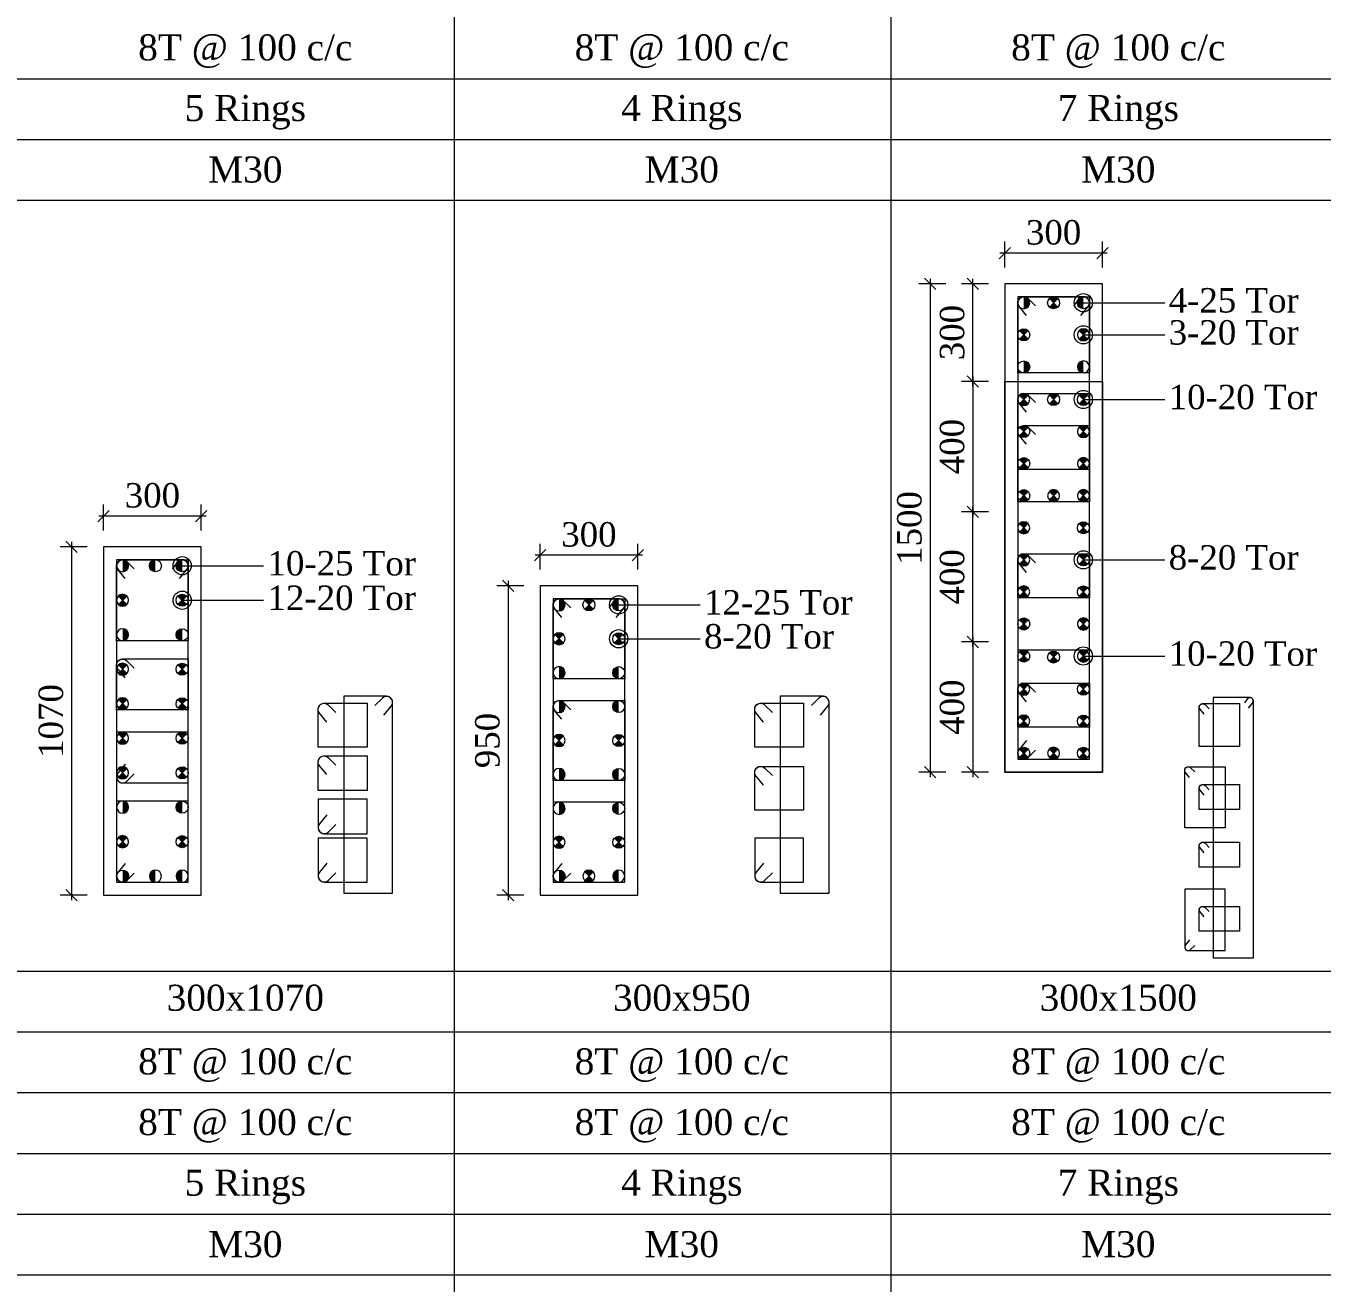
# Model space of a CAD drawing. Header units: metres. Extents: x 95882 to 260884, y 3603 to 81317.
# Drawn here: x 191390 to 195371, y 12683 to 16543 of the extents above; entities that cross this region are included whole.
import ezdxf
from ezdxf.enums import TextEntityAlignment as Align

# ---------------------------------------------------------------- set-up
doc = ezdxf.new("R2010")
doc.units = ezdxf.units.M
doc.header["$LTSCALE"] = 0.05
doc.header["$MEASUREMENT"] = 0
doc.header["$PDMODE"] = 34
doc.header["$PDSIZE"] = -2.5
doc.layers.get('0').update_dxf_attribs({"linetype": 'CONTINUOUS', "lineweight": 0})
doc.layers.get('DEFPOINTS').update_dxf_attribs({"linetype": 'CONTINUOUS'})
for name, color, linetype, lineweight in [('S-DIM-R', 7, 'CONTINUOUS', 9), ('S-SECTION', 5, 'CONTINUOUS', 5), ('S-SECTION MARK', 124, 'CONTINUOUS', 0), ('S-SHEET', 251, 'CONTINUOUS', 0), ('S-STEEL COL_DIA', 1, 'CONTINUOUS', 9), ('S-STEEL RING', 1, 'CONTINUOUS', 9), ('S-TEXT', 7, 'CONTINUOUS', 0), ('S-TEXT COL SIZE', 7, 'CONTINUOUS', 15), ('S-TEXT MIX', 1, 'CONTINUOUS', 15), ('S-TEXT RINGS', 7, 'CONTINUOUS', 15)]:
    doc.layers.add(name, color=color, linetype=linetype, lineweight=lineweight)
doc.styles.add('AAPL-ADRESS tahoma', font='tahoma.ttf')
doc.styles.add('S-ROMANS', font='times.ttf')
doc.styles.get("Standard").update_dxf_attribs({"font": 'times.ttf'})
doc.styles.add('TEXT', font='times.ttf')
doc.dimstyles.new('75mm', dxfattribs={"dimscale": 140, "dimtxt": 1, "dimasz": 0.35, "dimexe": 0.5, "dimexo": 1, "dimgap": 0.01, "dimtad": 0, "dimdec": 0, "dimzin": 12, "dimdsep": 46, "dimtxsty": 'AAPL-ADRESS tahoma', "dimblk": 'OBLIQUE', "dimcen": 0.35, "dimdle": 0.01, "dimse1": 1, "dimse2": 1, "dimclrd": 256, "dimclre": 256, "dimclrt": 256, "dimadec": 0, "dimazin": 3, "dimtfac": 1, "dimtdec": 0, "dimtmove": 1, "dimatfit": 3, "dimldrblk": 'DOTSMALL', "dimfxl": 1, "dimtolj": 1, "dimtzin": 0, "dimarcsym": 1})
doc.dimstyles.new('S_DIM', dxfattribs={"dimtxt": 75, "dimasz": 35, "dimexe": 35, "dimexo": 50, "dimgap": 25, "dimtad": 1, "dimdec": 0, "dimzin": 0, "dimdsep": 46, "dimtxsty": 'Standard', "dimblk": 'OBLIQUE', "dimcen": 0.09, "dimdle": 15, "dimclrd": 256, "dimclre": 256, "dimclrt": 256, "dimadec": 0, "dimazin": 0, "dimtfac": 1, "dimtdec": 0, "dimtofl": 0, "dimtmove": 0, "dimatfit": 3, "dimfxl": 1, "dimtolj": 1, "dimtzin": 0, "dimlwd": -1, "dimlwe": -1, "dimarcsym": 0})

# ---------------------------------------------------------------- blocks, each defined once
blk = doc.blocks.new('_Oblique')
at = {"color": 0, "linetype": 'ByBlock', "lineweight": -2}
blk.add_line((-0.5, -0.5), (0.5, 0.5), dxfattribs=at)
blk = doc.blocks.new('*D418')
at = {"layer": 'DEFPOINTS', "color": 0, "transparency": 16777216}
for p in [(191629, 15038.4), (191629, 14944.2, 0), (191929, 14944.2, 0)]:
    blk.add_point(p, dxfattribs=at)
at = {"layer": 'S-DIM-R', "transparency": 16777216}
for p, q in [((191629, 14994.2), (191629, 15073.4)), ((191929, 14994.2), (191929, 15073.4)), ((191944, 15038.4), (191614, 15038.4))]:
    blk.add_line(p, q, dxfattribs=at)
at = {"layer": 'S-DIM-R', "transparency": 16777216, "xscale": 35, "yscale": 35, "zscale": 35, "rotation": 180}
blk.add_blockref('_Oblique', (191629, 15038.4), dxfattribs=at)
at = {"layer": 'S-DIM-R', "transparency": 16777216, "xscale": 35, "yscale": 35, "zscale": 35}
blk.add_blockref('_Oblique', (191929, 15038.4), dxfattribs=at)
at = {"layer": 'S-DIM-R', "transparency": 16777216, "insert": (191779, 15101.6), "char_height": 75, "attachment_point": 5}
blk.add_mtext('\\A1;300', dxfattribs=at)
blk = doc.blocks.new('*U6')
at = {"layer": 'S-STEEL COL_DIA'}
h = blk.add_hatch(color=256, dxfattribs=at)
h.dxf.hatch_style = 1
h.paths.add_polyline_path([(0, 18.5, 0.414214), (-18.5, 0, 0.414214), (0, -18.5)])
at = {"layer": 'S-STEEL COL_DIA', "lineweight": 5}
blk.add_circle((0, 0), 18.5, dxfattribs=at)
blk = doc.blocks.new('*U4')
at = {"layer": 'S-STEEL COL_DIA'}
h = blk.add_hatch(color=256, dxfattribs=at)
h.dxf.hatch_style = 1
h.paths.add_polyline_path([(0, 0), (0, -18.5, 0.198912), (13, -13)])
h.paths.add_polyline_path([(0, 0), (-13, -13, 0.198912), (0, -18.5)])
h.paths.add_polyline_path([(0, 18.5, 0.198912), (-13, 13), (0, 0)])
h.paths.add_polyline_path([(13, 13, 0.198912), (0, 18.5), (0, 0)])
at = {"layer": 'S-STEEL COL_DIA', "lineweight": 5}
for p, q in [((-13, 13), (13, -13)), ((13, 13), (-13, -13))]:
    blk.add_line(p, q, dxfattribs=at)
blk.add_circle((0, 0), 18.5, dxfattribs=at)
blk = doc.blocks.new('*D397')
at = {"layer": 'DEFPOINTS', "color": 0, "transparency": 16777216}
for p in [(191629, 14944.2, -0.1), (191530.7, 13874.2), (191629, 13874.2, -0.1)]:
    blk.add_point(p, dxfattribs=at)
at = {"layer": 'S-DIM-R', "transparency": 16777216}
for p, q in [((191579, 14944.2), (191495.7, 14944.2)), ((191530.7, 14959.2), (191530.7, 13859.2)), ((191579, 13874.2), (191495.7, 13874.2))]:
    blk.add_line(p, q, dxfattribs=at)
at = {"layer": 'S-DIM-R', "transparency": 16777216, "xscale": 35, "yscale": 35, "zscale": 35}
for p, rotation in [((191530.7, 14944.2), 90), ((191530.7, 13874.2), 270)]:
    blk.add_blockref('_Oblique', p, dxfattribs=dict(at, rotation=rotation))
at = {"layer": 'S-DIM-R', "transparency": 16777216, "insert": (191467.5, 14409.2), "char_height": 75, "attachment_point": 5, "rotation": 90}
blk.add_mtext('\\A1;1070', dxfattribs=at)
blk = doc.blocks.new('*D423')
at = {"layer": 'DEFPOINTS', "color": 0, "transparency": 16777216}
for p in [(192969.6, 14824.2, -0.1), (192871.3, 13874.2), (192969.6, 13874.2, -0.1)]:
    blk.add_point(p, dxfattribs=at)
at = {"layer": 'S-DIM-R', "transparency": 16777216}
for p, q in [((192919.6, 14824.2), (192836.3, 14824.2)), ((192871.3, 14839.2), (192871.3, 13859.2)), ((192919.6, 13874.2), (192836.3, 13874.2))]:
    blk.add_line(p, q, dxfattribs=at)
at = {"layer": 'S-DIM-R', "transparency": 16777216, "xscale": 35, "yscale": 35, "zscale": 35}
for p, rotation in [((192871.3, 14824.2), 90), ((192871.3, 13874.2), 270)]:
    blk.add_blockref('_Oblique', p, dxfattribs=dict(at, rotation=rotation))
at = {"layer": 'S-DIM-R', "transparency": 16777216, "insert": (192808.1, 14349.2), "char_height": 75, "attachment_point": 5, "rotation": 90}
blk.add_mtext('\\A1;950', dxfattribs=at)
blk = doc.blocks.new('*D424')
at = {"layer": 'DEFPOINTS', "color": 0, "transparency": 16777216}
for p in [(192969.6, 14918.4), (192969.6, 14824.2, 0), (193269.6, 14824.2, 0)]:
    blk.add_point(p, dxfattribs=at)
at = {"layer": 'S-DIM-R', "transparency": 16777216}
for p, q in [((192969.6, 14874.2), (192969.6, 14953.4)), ((193269.6, 14874.2), (193269.6, 14953.4)), ((193284.6, 14918.4), (192954.6, 14918.4))]:
    blk.add_line(p, q, dxfattribs=at)
at = {"layer": 'S-DIM-R', "transparency": 16777216, "xscale": 35, "yscale": 35, "zscale": 35, "rotation": 180}
blk.add_blockref('_Oblique', (192969.6, 14918.4), dxfattribs=at)
at = {"layer": 'S-DIM-R', "transparency": 16777216, "xscale": 35, "yscale": 35, "zscale": 35}
blk.add_blockref('_Oblique', (193269.6, 14918.4), dxfattribs=at)
at = {"layer": 'S-DIM-R', "transparency": 16777216, "insert": (193119.6, 14981.6), "char_height": 75, "attachment_point": 5}
blk.add_mtext('\\A1;300', dxfattribs=at)
blk = doc.blocks.new('*D421')
at = {"layer": 'DEFPOINTS', "color": 0, "transparency": 16777216}
for p in [(194396.8, 14651.7, -0.1), (194298.5, 14251.7), (194396.8, 14251.7, -0.1)]:
    blk.add_point(p, dxfattribs=at)
at = {"layer": 'S-DIM-R', "transparency": 16777216}
for p, q in [((194346.8, 14651.7), (194263.5, 14651.7)), ((194298.5, 14666.7), (194298.5, 14236.7)), ((194346.8, 14251.7), (194263.5, 14251.7))]:
    blk.add_line(p, q, dxfattribs=at)
at = {"layer": 'S-DIM-R', "transparency": 16777216, "xscale": 35, "yscale": 35, "zscale": 35}
for p, rotation in [((194298.5, 14651.7), 90), ((194298.5, 14251.7), 270)]:
    blk.add_blockref('_Oblique', p, dxfattribs=dict(at, rotation=rotation))
at = {"layer": 'S-DIM-R', "transparency": 16777216, "insert": (194235.4, 14451.7), "char_height": 75, "attachment_point": 5, "rotation": 90}
blk.add_mtext('\\A1;400', dxfattribs=at)
blk = doc.blocks.new('*D422')
at = {"layer": 'DEFPOINTS', "color": 0, "transparency": 16777216}
for p in [(194396.8, 15845.8), (194396.8, 15751.7, 0), (194696.8, 15751.7, 0)]:
    blk.add_point(p, dxfattribs=at)
at = {"layer": 'S-DIM-R', "transparency": 16777216}
for p, q in [((194711.8, 15845.8), (194381.8, 15845.8)), ((194396.8, 15801.7), (194396.8, 15880.8)), ((194696.8, 15801.7), (194696.8, 15880.8))]:
    blk.add_line(p, q, dxfattribs=at)
at = {"layer": 'S-DIM-R', "transparency": 16777216, "xscale": 35, "yscale": 35, "zscale": 35, "rotation": 180}
blk.add_blockref('_Oblique', (194396.8, 15845.8), dxfattribs=at)
at = {"layer": 'S-DIM-R', "transparency": 16777216, "xscale": 35, "yscale": 35, "zscale": 35}
blk.add_blockref('_Oblique', (194696.8, 15845.8), dxfattribs=at)
at = {"layer": 'S-DIM-R', "transparency": 16777216, "insert": (194546.8, 15909), "char_height": 75, "attachment_point": 5}
blk.add_mtext('\\A1;300', dxfattribs=at)
blk = doc.blocks.new('*D425')
at = {"layer": 'DEFPOINTS', "color": 0, "transparency": 16777216}
for p in [(194265.6, 15751.7, -0.1), (194167.4, 14251.7), (194265.6, 14251.7, -0.1)]:
    blk.add_point(p, dxfattribs=at)
at = {"layer": 'S-DIM-R', "transparency": 16777216}
for p, q in [((194167.4, 15766.7), (194167.4, 14236.7)), ((194215.6, 15751.7), (194132.4, 15751.7)), ((194215.6, 14251.7), (194132.4, 14251.7))]:
    blk.add_line(p, q, dxfattribs=at)
at = {"layer": 'S-DIM-R', "transparency": 16777216, "xscale": 35, "yscale": 35, "zscale": 35}
for p, rotation in [((194167.4, 15751.7), 90), ((194167.4, 14251.7), 270)]:
    blk.add_blockref('_Oblique', p, dxfattribs=dict(at, rotation=rotation))
at = {"layer": 'S-DIM-R', "transparency": 16777216, "insert": (194104.2, 15001.7), "char_height": 75, "attachment_point": 5, "rotation": 90}
blk.add_mtext('\\A1;1500', dxfattribs=at)
blk = doc.blocks.new('*D426')
at = {"layer": 'DEFPOINTS', "color": 0, "transparency": 16777216}
for p in [(194298.5, 15751.7), (194396.8, 15751.7, -0.1), (194396.8, 15451.7, -0.1)]:
    blk.add_point(p, dxfattribs=at)
at = {"layer": 'S-DIM-R', "transparency": 16777216}
for p, q in [((194298.5, 15436.7), (194298.5, 15766.7)), ((194346.8, 15751.7), (194263.5, 15751.7)), ((194346.8, 15451.7), (194263.5, 15451.7))]:
    blk.add_line(p, q, dxfattribs=at)
at = {"layer": 'S-DIM-R', "transparency": 16777216, "xscale": 35, "yscale": 35, "zscale": 35}
for p, rotation in [((194298.5, 15751.7), 90), ((194298.5, 15451.7), 270)]:
    blk.add_blockref('_Oblique', p, dxfattribs=dict(at, rotation=rotation))
at = {"layer": 'S-DIM-R', "transparency": 16777216, "insert": (194235.4, 15601.7), "char_height": 75, "attachment_point": 5, "rotation": 90}
blk.add_mtext('\\A1;300', dxfattribs=at)
blk = doc.blocks.new('*D427')
at = {"layer": 'DEFPOINTS', "color": 0, "transparency": 16777216}
for p in [(194298.5, 15051.7), (194396.8, 15051.7, -0.1), (194396.8, 14651.7, -0.1)]:
    blk.add_point(p, dxfattribs=at)
at = {"layer": 'S-DIM-R', "transparency": 16777216}
for p, q in [((194346.8, 15051.7), (194263.5, 15051.7)), ((194298.5, 14636.7), (194298.5, 15066.7)), ((194346.8, 14651.7), (194263.5, 14651.7))]:
    blk.add_line(p, q, dxfattribs=at)
at = {"layer": 'S-DIM-R', "transparency": 16777216, "xscale": 35, "yscale": 35, "zscale": 35}
for p, rotation in [((194298.5, 15051.7), 90), ((194298.5, 14651.7), 270)]:
    blk.add_blockref('_Oblique', p, dxfattribs=dict(at, rotation=rotation))
at = {"layer": 'S-DIM-R', "transparency": 16777216, "insert": (194235.4, 14851.7), "char_height": 75, "attachment_point": 5, "rotation": 90}
blk.add_mtext('\\A1;400', dxfattribs=at)
blk = doc.blocks.new('*D428')
at = {"layer": 'DEFPOINTS', "color": 0, "transparency": 16777216}
for p in [(194396.8, 15451.7, -0.1), (194298.5, 15051.7), (194396.8, 15051.7, -0.1)]:
    blk.add_point(p, dxfattribs=at)
at = {"layer": 'S-DIM-R', "transparency": 16777216}
for p, q in [((194346.8, 15451.7), (194263.5, 15451.7)), ((194298.5, 15466.7), (194298.5, 15036.7)), ((194346.8, 15051.7), (194263.5, 15051.7))]:
    blk.add_line(p, q, dxfattribs=at)
at = {"layer": 'S-DIM-R', "transparency": 16777216, "xscale": 35, "yscale": 35, "zscale": 35}
for p, rotation in [((194298.5, 15451.7), 90), ((194298.5, 15051.7), 270)]:
    blk.add_blockref('_Oblique', p, dxfattribs=dict(at, rotation=rotation))
at = {"layer": 'S-DIM-R', "transparency": 16777216, "insert": (194235.4, 15251.7), "char_height": 75, "attachment_point": 5, "rotation": 90}
blk.add_mtext('\\A1;400', dxfattribs=at)

msp = doc.modelspace()

# ---------------------------------------------------------------- linework, layer by layer
at = {"layer": 'S-SECTION'}
for points, elevation in [([(194396.8, 14251.7), (194696.8, 14251.7), (194696.8, 15751.7), (194396.8, 15751.7)], 0.1), ([(194396.8, 14251.7), (194696.8, 14251.7), (194696.8, 15751.7), (194396.8, 15751.7)], 0.1), ([(194696.8, 14251.7), (194396.8, 14251.7), (194396.8, 15451.7), (194696.8, 15451.7)], 0.1), ([(191629, 13874.2), (191929, 13874.2), (191929, 14944.2), (191629, 14944.2)], 0), ([(192969.6, 13874.2), (193269.6, 13874.2), (193269.6, 14824.2), (192969.6, 14824.2)], 0.2)]:
    msp.add_lwpolyline(points, close=True, dxfattribs=dict(at, elevation=elevation))
at = {"layer": 'S-SHEET'}
for p, q in [((192706.1, 49003.5, 0.2), (192706.1, 9408.8, 0.2)), ((192706.1, 49003.5, 0.2), (192706.1, 9408.8, 0.2)), ((192706.1, 49003.5, 0.2), (192706.1, 9408.8, 0.2)), ((192706.1, 49003.5, 0.2), (192706.1, 9408.8, 0.2)), ((192706.1, 49003.5, 0.3), (192706.1, 9408.8, 0.2)), ((192706.1, 49003.5, 0.3), (192706.1, 9408.8, 0.2)), ((192706.1, 49003.5, 0.3), (192706.1, 9408.8, 0.2)), ((192706.1, 49003.5, 0.3), (192706.1, 9408.8, 0.2)), ((192706.1, 49003.5, 0.3), (192706.1, 9408.8, 0.2)), ((192706.1, 49003.5, 0.3), (192706.1, 9408.8, 0.2)), ((192706.1, 49003.5, 0.3), (192706.1, 9408.8, 0.2)), ((192706.1, 49003.5, 0.3), (192706.1, 9408.8, 0.2)), ((192706.1, 49003.5, 0.3), (192706.1, 9408.8, 0.2)), ((192706.1, 49003.5, 0.3), (192706.1, 9408.8, 0.2)), ((192706.1, 49003.5, 0.3), (192706.1, 9408.8, 0.2)), ((194046.7, 49003.5, 0.3), (194046.7, 9408.8, 0.2)), ((194046.7, 49003.5, 0.3), (194046.7, 9408.8, 0.2)), ((194046.7, 49003.5, 0.3), (194046.7, 9408.8, 0.2)), ((194046.7, 49003.5, 0.3), (194046.7, 9408.8, 0.2)), ((194046.7, 49003.5, 0.4), (194046.7, 9408.8, 0.3)), ((194046.7, 49003.5, 0.4), (194046.7, 9408.8, 0.3)), ((194046.7, 49003.5, 0.4), (194046.7, 9408.8, 0.3)), ((194046.7, 49003.5, 0.4), (194046.7, 9408.8, 0.3)), ((194046.7, 49003.5, 0.4), (194046.7, 9408.8, 0.3)), ((194046.7, 49003.5, 0.4), (194046.7, 9408.8, 0.3)), ((194046.7, 49003.5, 0.4), (194046.7, 9408.8, 0.3)), ((194046.7, 49003.5, 0.4), (194046.7, 9408.8, 0.3)), ((194046.7, 49003.5, 0.4), (194046.7, 9408.8, 0.3)), ((194046.7, 49003.5, 0.4), (194046.7, 9408.8, 0.3)), ((194046.7, 49003.5, 0.4), (194046.7, 9408.8, 0.3)), ((177691.8, 16381.1, 0), (198068.5, 16381.1, 0)), ((177084.5, 16194.5, 0), (198068.5, 16194.5, 0)), ((177084.5, 13641.4, 0), (198068.5, 13641.4, -0.1)), ((177084.5, 13455.3, 0), (198068.5, 13455.3, -0.1)), ((177084.5, 13455.3, 0), (198068.5, 13455.3, -0.1)), ((177084.5, 13268.1, 0), (198068.5, 13268.1, -0.1)), ((177691.8, 13081.5, 0), (198068.5, 13081.5, -0.1)), ((177084.5, 12894.9, 0), (198068.5, 12894.9, -0.1)), ((177084.5, 12708.3, 0), (198068.5, 12708.3, -0.1))]:
    msp.add_line(p, q, dxfattribs=at)
at = {"layer": 'S-SHEET', "color": 0}
msp.add_line((177084.5, 16007.9, 0), (198068.5, 16007.9, 0), dxfattribs=at)
at = {"layer": 'S-STEEL RING'}
for points, elevation in [([(194630.1, 15654.2), (194652.6, 15681.5, 0.633211), (194638.3, 15711.7), (194436.8, 15711.7), (194436.8, 14291.7), (194656.8, 14291.7), (194656.8, 15693.2, 0.666768), (194625.3, 15706.3), (194607.5, 15683.7)], 0.1), ([(194630.1, 15654.2), (194652.6, 15681.5, 0.633211), (194638.3, 15711.7), (194436.8, 15711.7), (194436.8, 14291.7), (194656.8, 14291.7), (194656.8, 15693.2, 0.666768), (194625.3, 15706.3), (194607.5, 15683.7)], 0.1), ([(191862.4, 14846.7), (191884.8, 14874.1, 0.633211), (191870.5, 14904.2), (191669, 14904.2), (191669, 13914.2), (191889, 13914.2), (191889, 14885.8, 0.666768), (191857.5, 14898.9), (191839.7, 14876.3)], 0), ([(193203, 14726.7), (193225.4, 14754.1, 0.633211), (193211.1, 14784.2), (193009.6, 14784.2), (193009.6, 13914.2), (193229.6, 13914.2), (193229.6, 14765.8, 0.666768), (193198.1, 14778.9), (193180.3, 14756.3)], 0.2), ([(192490.2, 14427.4), (192512.6, 14454.7, 0.633211), (192498.4, 14484.9), (192366.8, 14484.9), (192366.8, 13880.2), (192516.8, 13880.2), (192516.8, 14466.4, 0.666768), (192485.4, 14479.5), (192462.5, 14456.9)], 0.1), ([(192490.2, 14427.4), (192512.6, 14454.7, 0.633211), (192498.4, 14484.9), (192366.8, 14484.9), (192366.8, 13880.2), (192516.8, 13880.2), (192516.8, 14466.4, 0.666768), (192485.4, 14479.5), (192462.5, 14456.9)], 0.2), ([(193830.8, 14427.4), (193853.2, 14454.7, 0.633211), (193839, 14484.9), (193707.4, 14484.9), (193707.4, 13880.2), (193857.4, 13880.2), (193857.4, 14466.4, 0.666768), (193826, 14479.5), (193803.1, 14456.9)], 0.2), ([(193830.8, 14427.4), (193853.2, 14454.7, 0.633211), (193839, 14484.9), (193707.4, 14484.9), (193707.4, 13880.2), (193857.4, 13880.2), (193857.4, 14466.4, 0.666768), (193826, 14479.5), (193803.1, 14456.9)], 0.3), ([(195145.3, 14448.6), (195157.9, 14464, 0.633211), (195149.9, 14480.9), (195036.5, 14480.9), (195036.5, 13682.2), (195160.3, 13682.2), (195160.3, 14470.6, 0.666768), (195142.6, 14477.9), (195132.6, 14465.2)], 0), ([(195145.3, 14448.6), (195157.9, 14464, 0.633211), (195149.9, 14480.9), (195036.5, 14480.9), (195036.5, 13682.2), (195160.3, 13682.2), (195160.3, 14470.6, 0.666768), (195142.6, 14477.9), (195132.6, 14465.2)], 0)]:
    msp.add_lwpolyline(points, format="xyb", dxfattribs=dict(at, elevation=elevation))
at = {"layer": 'S-STEEL RING', "color": 3}
for points, elevation in [([(194463.4, 15654.2), (194441, 15681.5, -0.633211), (194455.2, 15711.7), (194656.8, 15711.7), (194656.8, 15477.6), (194436.8, 15477.6), (194436.8, 15693.2, -0.666768), (194468.2, 15706.3), (194491, 15683.7)], 0.1), ([(194463.4, 15258.8), (194441, 15286.1, -0.633211), (194455.2, 15316.3), (194656.8, 15316.3), (194656.8, 15180.9), (194436.8, 15180.9), (194436.8, 15297.8, -0.666768), (194468.2, 15310.9), (194491, 15288.3)], 0.1), ([(191695.6, 14846.7), (191673.2, 14874.1, -0.633211), (191687.4, 14904.2), (191889, 14904.2), (191889, 14655.3), (191669, 14655.3), (191669, 14885.8, -0.666768), (191700.4, 14898.9), (191723.3, 14876.3)], 0), ([(194463.4, 14864.9), (194441, 14892.3, -0.633211), (194455.2, 14922.4), (194656.8, 14922.4), (194656.8, 14787.1), (194436.8, 14787.1), (194436.8, 14904, -0.666768), (194468.2, 14917.1), (194491, 14894.4)], 0.1), ([(193036.2, 14726.7), (193013.8, 14754.1, -0.633211), (193028, 14784.2), (193229.6, 14784.2), (193229.6, 14538.8), (193009.6, 14538.8), (193009.6, 14765.8, -0.666768), (193041, 14778.9), (193063.9, 14756.3)], 0.2), ([(191695.6, 14542.1), (191673.2, 14569.4, -0.633211), (191687.4, 14599.6), (191889, 14599.6), (191889, 14443.7), (191669, 14443.7), (191669, 14581.1, -0.666768), (191700.4, 14594.2), (191723.3, 14571.6)], 0), ([(194463.4, 14468), (194441, 14495.3, -0.633211), (194455.2, 14525.5), (194656.8, 14525.5), (194656.8, 14390.1), (194436.8, 14390.1), (194436.8, 14507, -0.666768), (194468.2, 14520.1), (194491, 14497.5)], 0.1), ([(192314.7, 14406), (192292.3, 14433.4, -0.633211), (192306.6, 14463.6), (192438.1, 14463.6), (192438.1, 14329.1), (192288.1, 14329.1), (192288.1, 14445.1, -0.666768), (192319.5, 14458.2), (192342.4, 14435.6)], 0.1), ([(193036.2, 14414.3), (193013.8, 14441.7, -0.633211), (193028, 14471.8), (193229.6, 14471.8), (193229.6, 14226.4), (193009.6, 14226.4), (193009.6, 14453.4, -0.666768), (193041, 14466.5), (193063.9, 14443.8)], 0.2), ([(193655.3, 14406), (193632.9, 14433.4, -0.633211), (193647.1, 14463.6), (193778.7, 14463.6), (193778.7, 14329.1), (193628.7, 14329.1), (193628.7, 14445.1, -0.666768), (193660.1, 14458.2), (193683, 14435.6)], 0.2), ([(195009.1, 14430), (194996.5, 14445.4, -0.633211), (195004.5, 14462.4), (195117.9, 14462.4), (195117.9, 14330.7), (194994.2, 14330.7), (194994.2, 14452, -0.666768), (195011.8, 14459.4), (195024.7, 14446.6)], 0), ([(191695.6, 14276.4), (191673.2, 14249.1, 0.633211), (191687.4, 14218.9), (191889, 14218.9), (191889, 14374.8), (191669, 14374.8), (191669, 14237.4, 0.666768), (191700.4, 14224.3), (191723.3, 14246.9)], 0), ([(192314.7, 14244.4), (192292.3, 14271.7, -0.633211), (192306.6, 14301.9), (192438.1, 14301.9), (192438.1, 14195.9), (192288.1, 14195.9), (192288.1, 14283.4, -0.666768), (192319.5, 14296.5), (192342.4, 14273.9)], 0.1), ([(193655.3, 14212.3), (193632.9, 14239.6, -0.633211), (193647.1, 14269.8), (193778.7, 14269.8), (193778.7, 14135.3), (193628.7, 14135.3), (193628.7, 14251.3, -0.666768), (193660.1, 14264.4), (193683, 14241.8)], 0.2), ([(195009.1, 14181.7), (194996.5, 14197.1, -0.633211), (195004.5, 14214.1), (195117.9, 14214.1), (195117.9, 14137.9), (194994.2, 14137.9), (194994.2, 14203.7, -0.666768), (195011.8, 14211.1), (195024.7, 14198.3)], 0), ([(191695.6, 13971.8), (191673.2, 13944.4, 0.633211), (191687.4, 13914.2), (191889, 13914.2), (191889, 14163.2), (191669, 14163.2), (191669, 13932.7, 0.666768), (191700.4, 13919.6), (191723.3, 13942.2)], 0), ([(192314.7, 14120.7), (192292.3, 14093.3, 0.633211), (192306.6, 14063.1), (192438.1, 14063.1), (192438.1, 14169.1), (192288.1, 14169.1), (192288.1, 14081.6, 0.666768), (192319.5, 14068.5), (192342.4, 14091.1)], 0.1), ([(193036.2, 13971.8), (193013.8, 13944.4, 0.633211), (193028, 13914.2), (193229.6, 13914.2), (193229.6, 14159.7), (193009.6, 14159.7), (193009.6, 13932.7, 0.666768), (193041, 13919.6), (193063.9, 13942.2)], 0.2), ([(192314.7, 13972.3), (192292.3, 13944.9, 0.633211), (192306.6, 13914.7), (192438.1, 13914.7), (192438.1, 14049.2), (192288.1, 14049.2), (192288.1, 13933.2, 0.666768), (192319.5, 13920.1), (192342.4, 13942.7)], 0.1), ([(193655.3, 13972.3), (193632.9, 13944.9, 0.633211), (193647.1, 13914.7), (193778.7, 13914.7), (193778.7, 14049.2), (193628.7, 14049.2), (193628.7, 13933.2, 0.666768), (193660.1, 13920.1), (193683, 13942.7)], 0.2), ([(195009.1, 14004.6), (194996.5, 14020, -0.633211), (195004.5, 14037), (195117.9, 14037), (195117.9, 13960.8), (194994.2, 13960.8), (194994.2, 14026.6, -0.666768), (195011.8, 14034), (195024.7, 14021.2)], 0), ([(195009.1, 13807.7), (194996.5, 13823, -0.633211), (195004.5, 13840), (195117.9, 13840), (195117.9, 13763.9), (194994.2, 13763.9), (194994.2, 13829.6, -0.666768), (195011.8, 13837), (195024.7, 13824.3)], 0)]:
    msp.add_lwpolyline(points, format="xyb", dxfattribs=dict(at, elevation=elevation))
at = {"layer": 'S-STEEL RING', "color": 4}
for points, elevation in [([(194463.4, 15357.2), (194441, 15384.6, -0.633211), (194455.2, 15414.7), (194656.8, 15414.7), (194656.8, 15082.4), (194436.8, 15082.4), (194436.8, 15396.3, -0.666768), (194468.2, 15409.4), (194491, 15386.7)], 0.1), ([(194463.4, 14349.2), (194441, 14321.8, 0.633211), (194455.2, 14291.7), (194656.8, 14291.7), (194656.8, 14627), (194436.8, 14627), (194436.8, 14310.1, 0.666768), (194468.2, 14297), (194491, 14319.7)], 0.1), ([(194964.5, 14236), (194951.9, 14251.4, -0.633211), (194959.9, 14268.4), (195073.3, 14268.4), (195073.3, 14081.5), (194949.6, 14081.5), (194949.6, 14258, -0.666768), (194967.2, 14265.4), (194980.1, 14252.6)], 0), ([(194964.5, 13736.9), (194951.9, 13721.5, 0.633211), (194959.9, 13704.5), (195073.3, 13704.5), (195073.3, 13893.2), (194949.6, 13893.2), (194949.6, 13714.9, 0.666768), (194967.2, 13707.5), (194980.1, 13720.3)], 0)]:
    msp.add_lwpolyline(points, format="xyb", dxfattribs=dict(at, elevation=elevation))

# ---------------------------------------------------------------- block references
at = {"layer": 'S-STEEL COL_DIA', "xscale": -1}
for name, p in [('*U6', (194455.2, 15693.2, 0.1)), ('*U4', (194455.2, 15396.3, 0.1)), ('*U4', (194455.2, 15002.4, 0.1)), ('*U6', (191687.4, 14885.8, 0)), ('*U4', (194455.2, 14904, 0.1)), ('*U4', (194455.2, 14805.5, 0.1)), ('*U4', (191687.4, 14779.9, 0)), ('*U6', (193028, 14765.8, 0.2)), ('*U6', (191687.4, 14674, 0)), ('*U4', (193028, 14661.7, 0.2)), ('*U4', (191687.4, 14568.1, 0)), ('*U6', (193028, 14557.5, 0.2)), ('*U4', (194455.2, 14507, 0.1)), ('*U4', (191687.4, 14462.2, 0)), ('*U6', (193028, 14453.4, 0.2)), ('*U4', (194455.2, 14408.6, 0.1)), ('*U4', (191687.4, 14356.3, 0)), ('*U4', (193028, 14349.2, 0.2)), ('*U4', (191687.4, 14249.9, 0)), ('*U6', (193028, 14245.1, 0.2)), ('*U6', (191687.4, 14144.5, 0)), ('*U6', (193028, 14141, 0.2)), ('*U4', (191687.4, 14038.6, 0)), ('*U4', (193028, 14036.8, 0.2))]:
    msp.add_blockref(name, p, dxfattribs=at)
at = {"layer": 'S-STEEL COL_DIA'}
for name, p in [('*U4', (194546.8, 15693.2, 0.1)), ('*U6', (194638.3, 15693.2, 0.1)), ('*U4', (194546.8, 15396.3, 0.1)), ('*U4', (194638.3, 15396.3, 0.1)), ('*U4', (194638.3, 15002.4, 0.1)), ('*U6', (191788.2, 14885.8, 0)), ('*U6', (191870.5, 14885.8, 0)), ('*U4', (194638.3, 14904, 0.1)), ('*U4', (194638.3, 14805.5, 0.1)), ('*U4', (191870.5, 14779.9, 0)), ('*U4', (193119.6, 14765.8, 0.2)), ('*U6', (193211.1, 14765.8, 0.2)), ('*U6', (191870.5, 14674, 0)), ('*U4', (193211.1, 14661.7, 0.2)), ('*U4', (194546.8, 14605.5, 0.1)), ('*U4', (191870.5, 14568.1, 0)), ('*U6', (193211.1, 14557.5, 0.2)), ('*U4', (194638.3, 14507, 0.1)), ('*U4', (191870.5, 14462.2, 0)), ('*U6', (193211.1, 14453.4, 0.2)), ('*U4', (194638.3, 14408.6, 0.1)), ('*U4', (191870.5, 14356.3, 0)), ('*U4', (193211.1, 14349.2, 0.2)), ('*U4', (194638.3, 14310.1, 0.1)), ('*U4', (191870.5, 14249.9, 0)), ('*U6', (193211.1, 14245.1, 0.2)), ('*U6', (191870.5, 14144.5, 0)), ('*U6', (193211.1, 14141, 0.2)), ('*U4', (191870.5, 14038.6, 0)), ('*U4', (193211.1, 14036.8, 0.2))]:
    msp.add_blockref(name, p, dxfattribs=at)
at = {"layer": 'S-STEEL COL_DIA', "rotation": 180}
for name, p in [('*U4', (194455.2, 15594.8, 0.1)), ('*U6', (194455.2, 15496.3, 0.1)), ('*U4', (194455.2, 15297.8, 0.1)), ('*U4', (194455.2, 15199.4, 0.1)), ('*U4', (194455.2, 15100.9, 0.1)), ('*U4', (194455.2, 14707, 0.1)), ('*U4', (194455.2, 14608.6, 0.1)), ('*U4', (194455.2, 14310.1, 0.1)), ('*U6', (191687.4, 13932.7, 0)), ('*U6', (193028, 13932.7, 0.2))]:
    msp.add_blockref(name, p, dxfattribs=at)
at = {"layer": 'S-STEEL COL_DIA', "xscale": -1, "rotation": 180}
for name, p in [('*U4', (194638.3, 15594.8, 0.1)), ('*U6', (194638.3, 15496.3, 0.1)), ('*U4', (194638.3, 15297.8, 0.1)), ('*U4', (194638.3, 15199.4, 0.1)), ('*U4', (194546.8, 15100.9, 0.1)), ('*U4', (194638.3, 15100.9, 0.1)), ('*U4', (194638.3, 14707, 0.1)), ('*U4', (194638.3, 14608.6, 0.1)), ('*U4', (194546.8, 14310.1, 0.1)), ('*U6', (191788.2, 13932.7, 0)), ('*U6', (191870.5, 13932.7, 0)), ('*U4', (193119.6, 13932.7, 0.2)), ('*U6', (193211.1, 13932.7, 0.2))]:
    msp.add_blockref(name, p, dxfattribs=at)

# ---------------------------------------------------------------- texts
at = {"layer": 'S-TEXT', "color": 7, "style": 'TEXT'}
for s, p in [('4-25 Tor ', (194900.2, 15663.3, 0.1)), ('3-20 Tor ', (194900.2, 15564.8, 0.1)), ('10-20 Tor ', (194900.2, 15366.4, 0.1)), ('10-25 Tor ', (192132.5, 14855.9, 0)), ('8-20 Tor ', (194900.2, 14874, 0.1)), ('12-20 Tor ', (192132.5, 14750, -0.1)), ('12-25 Tor ', (193473.1, 14735.9, 0.2)), ('8-20 Tor ', (193473.1, 14631.7, 0.2)), ('10-20 Tor ', (194900.2, 14578.7, 0.1))]:
    msp.add_text(s, height=75, dxfattribs=at).set_placement(p)
at = {"layer": 'S-TEXT COL SIZE', "color": 6, "style": 'S-ROMANS'}
for s, p in [('300x1070', (192064.3, 13559.5, 0)), ('300x950', (193404.9, 13559.5, 0.2))]:
    msp.add_text(s, height=80, dxfattribs=at).set_placement(p, align=Align.MIDDLE_CENTER)
at = {"layer": 'S-TEXT COL SIZE', "color": 7, "style": 'S-ROMANS'}
msp.add_text('300x1500', height=80, dxfattribs=at).set_placement((194745.5, 13559.5, 0.2), align=Align.MIDDLE_CENTER)
at = {"layer": 'S-TEXT MIX', "style": 'S-ROMANS'}
for p in [(192064.3, 16102.4, 0), (193404.9, 16102.4, 0.2), (194745.5, 16102.4, 0.2), (192064.3, 12802.9, 0), (193404.9, 12802.9, 0.2), (194745.5, 12802.9, 0.2)]:
    msp.add_text('M30', height=80, dxfattribs=at).set_placement(p, align=Align.MIDDLE_CENTER)
at = {"layer": 'S-TEXT RINGS', "style": 'S-ROMANS'}
for s, p in [('8T @ 100 c/c', (192064.3, 16477.2, 0)), ('8T @ 100 c/c', (193404.9, 16477.2, 0.2)), ('8T @ 100 c/c', (194745.5, 16477.2, 0.2)), ('5 Rings', (192064.3, 16291.1, 0)), ('4 Rings', (193404.9, 16291.1, 0.2)), ('7 Rings', (194745.5, 16291.1, 0.2)), ('8T @ 100 c/c', (192064.3, 13364, 0)), ('8T @ 100 c/c', (193404.9, 13364, 0.2)), ('8T @ 100 c/c', (194745.5, 13364, 0.2)), ('8T @ 100 c/c', (192064.3, 13177.7, 0)), ('8T @ 100 c/c', (193404.9, 13177.7, 0.2)), ('8T @ 100 c/c', (194745.5, 13177.7, 0.2)), ('5 Rings', (192064.3, 12991.6, 0)), ('4 Rings', (193404.9, 12991.6, 0.2)), ('7 Rings', (194745.5, 12991.6, 0.2))]:
    msp.add_text(s, height=80, dxfattribs=at).set_placement(p, align=Align.MIDDLE_CENTER)

# ---------------------------------------------------------------- dimensions: what is measured, and where the dimension line sits
at = {"layer": 'S-DIM-R'}
for base, p1, p2, picture, middle in [((194396.8, 15845.8, 0.1), (194696.8, 15751.7, 0.1), (194396.8, 15751.7, 0.1), '*D422', (194546.8, 15909, 0.1)), ((191629, 15038.4, 0), (191929, 14944.2, 0), (191629, 14944.2, 0), '*D418', (191779, 15101.6, 0)), ((192969.6, 14918.4, 0.2), (193269.6, 14824.2, 0.2), (192969.6, 14824.2, 0.2), '*D424', (193119.6, 14981.6, 0.2))]:
    dim = msp.add_linear_dim(base=base, p1=p1, p2=p2, dimstyle='S_DIM', dxfattribs=at)
    dim.commit()
    dim.dimension.update_dxf_attribs({"geometry": picture, "text_midpoint": middle})
for base, p1, p2, angle, picture, middle in [((194167.4, 14251.7, 0.2), (194265.6, 15751.7, 0.1), (194265.6, 14251.7, 0.1), 90, '*D425', (194104.2, 15001.7, 0.2)), ((194298.5, 15751.7, 0.2), (194396.8, 15451.7, 0.1), (194396.8, 15751.7, 0.1), 270, '*D426', (194235.4, 15601.7, 0.2)), ((194298.5, 15051.7, 0.2), (194396.8, 15451.7, 0.1), (194396.8, 15051.7, 0.1), 90, '*D428', (194235.4, 15251.7, 0.2)), ((194298.5, 15051.7, 0.2), (194396.8, 14651.7, 0.1), (194396.8, 15051.7, 0.1), 270, '*D427', (194235.4, 14851.7, 0.2)), ((191530.7, 13874.2, 0.1), (191629, 14944.2, 0), (191629, 13874.2, 0), 90, '*D397', (191467.5, 14409.2, 0.1)), ((192871.3, 13874.2, 0.3), (192969.6, 14824.2, 0.2), (192969.6, 13874.2, 0.2), 90, '*D423', (192808.1, 14349.2, 0.3)), ((194298.5, 14251.7, 0.2), (194396.8, 14651.7, 0.1), (194396.8, 14251.7, 0.1), 90, '*D421', (194235.4, 14451.7, 0.2))]:
    dim = msp.add_linear_dim(base=base, p1=p1, p2=p2, angle=angle, dimstyle='S_DIM', dxfattribs=at)
    dim.commit()
    dim.dimension.update_dxf_attribs({"geometry": picture, "text_midpoint": middle})

# ---------------------------------------------------------------- leaders
at = {"layer": 'S-SECTION MARK', "linetype": 'ByBlock'}
for points in [[(194638.3, 15693.2, 0.1), (194888, 15693.2, 0.1)], [(194638.3, 15594.8, 0.1), (194888, 15594.8, 0.1)], [(194638.3, 15396.3, 0.1), (194888, 15396.3, 0.1)], [(194638.3, 14904, 0.1), (194888, 14904, 0.1)], [(191870.5, 14885.8, 0), (192120.2, 14885.8, 0)], [(191870.5, 14779.9, 0), (192120.2, 14779.9, 0)], [(193211.1, 14765.8, 0.2), (193460.8, 14765.8, 0.2)], [(193211.1, 14661.7, 0.2), (193460.8, 14661.7, 0.2)], [(194638.3, 14608.6, 0.1), (194888, 14608.6, 0.1)]]:
    msp.add_leader(points, dimstyle='75mm', override={"dimasz": 0.4, "dimldrblk": 'Origin', "dimfxlon": 1, "dimlwd": 0}, dxfattribs=at)

doc.saveas('drawing.dxf')
